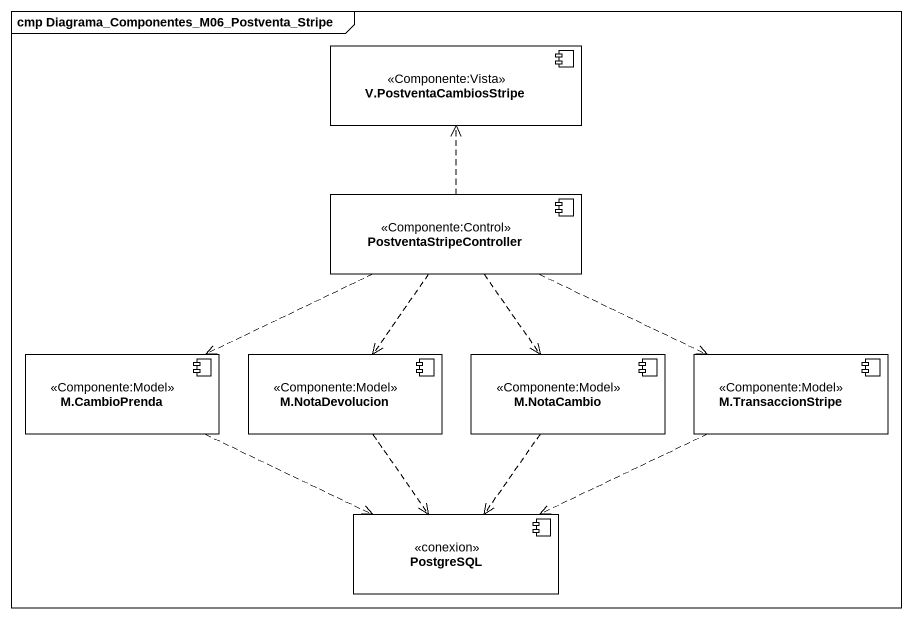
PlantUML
@startuml
mainframe cmp Diagrama_Componentes_M06_Postventa_Stripe
component "V.PostventaCambiosStripe" as V_PostventaCambiosStripe <<Componente:Vista>>
component PostventaStripeController <<Componente:Control>>
component "M.CambioPrenda" as M_CambioPrenda <<Componente:Model>>
component "M.NotaDevolucion" as M_NotaDevolucion <<Componente:Model>>
component "M.NotaCambio" as M_NotaCambio <<Componente:Model>>
component "M.TransaccionStripe" as M_TransaccionStripe <<Componente:Model>>
component PostgreSQL <<conexion>>
PostventaStripeController .up.> V_PostventaCambiosStripe
PostventaStripeController .left.> M_CambioPrenda
PostventaStripeController ..> M_NotaDevolucion
PostventaStripeController ..> M_NotaCambio
PostventaStripeController .right.> M_TransaccionStripe
M_CambioPrenda .right.> PostgreSQL
M_NotaDevolucion ..> PostgreSQL
M_NotaCambio ..> PostgreSQL
M_TransaccionStripe .left.> PostgreSQL
@enduml
